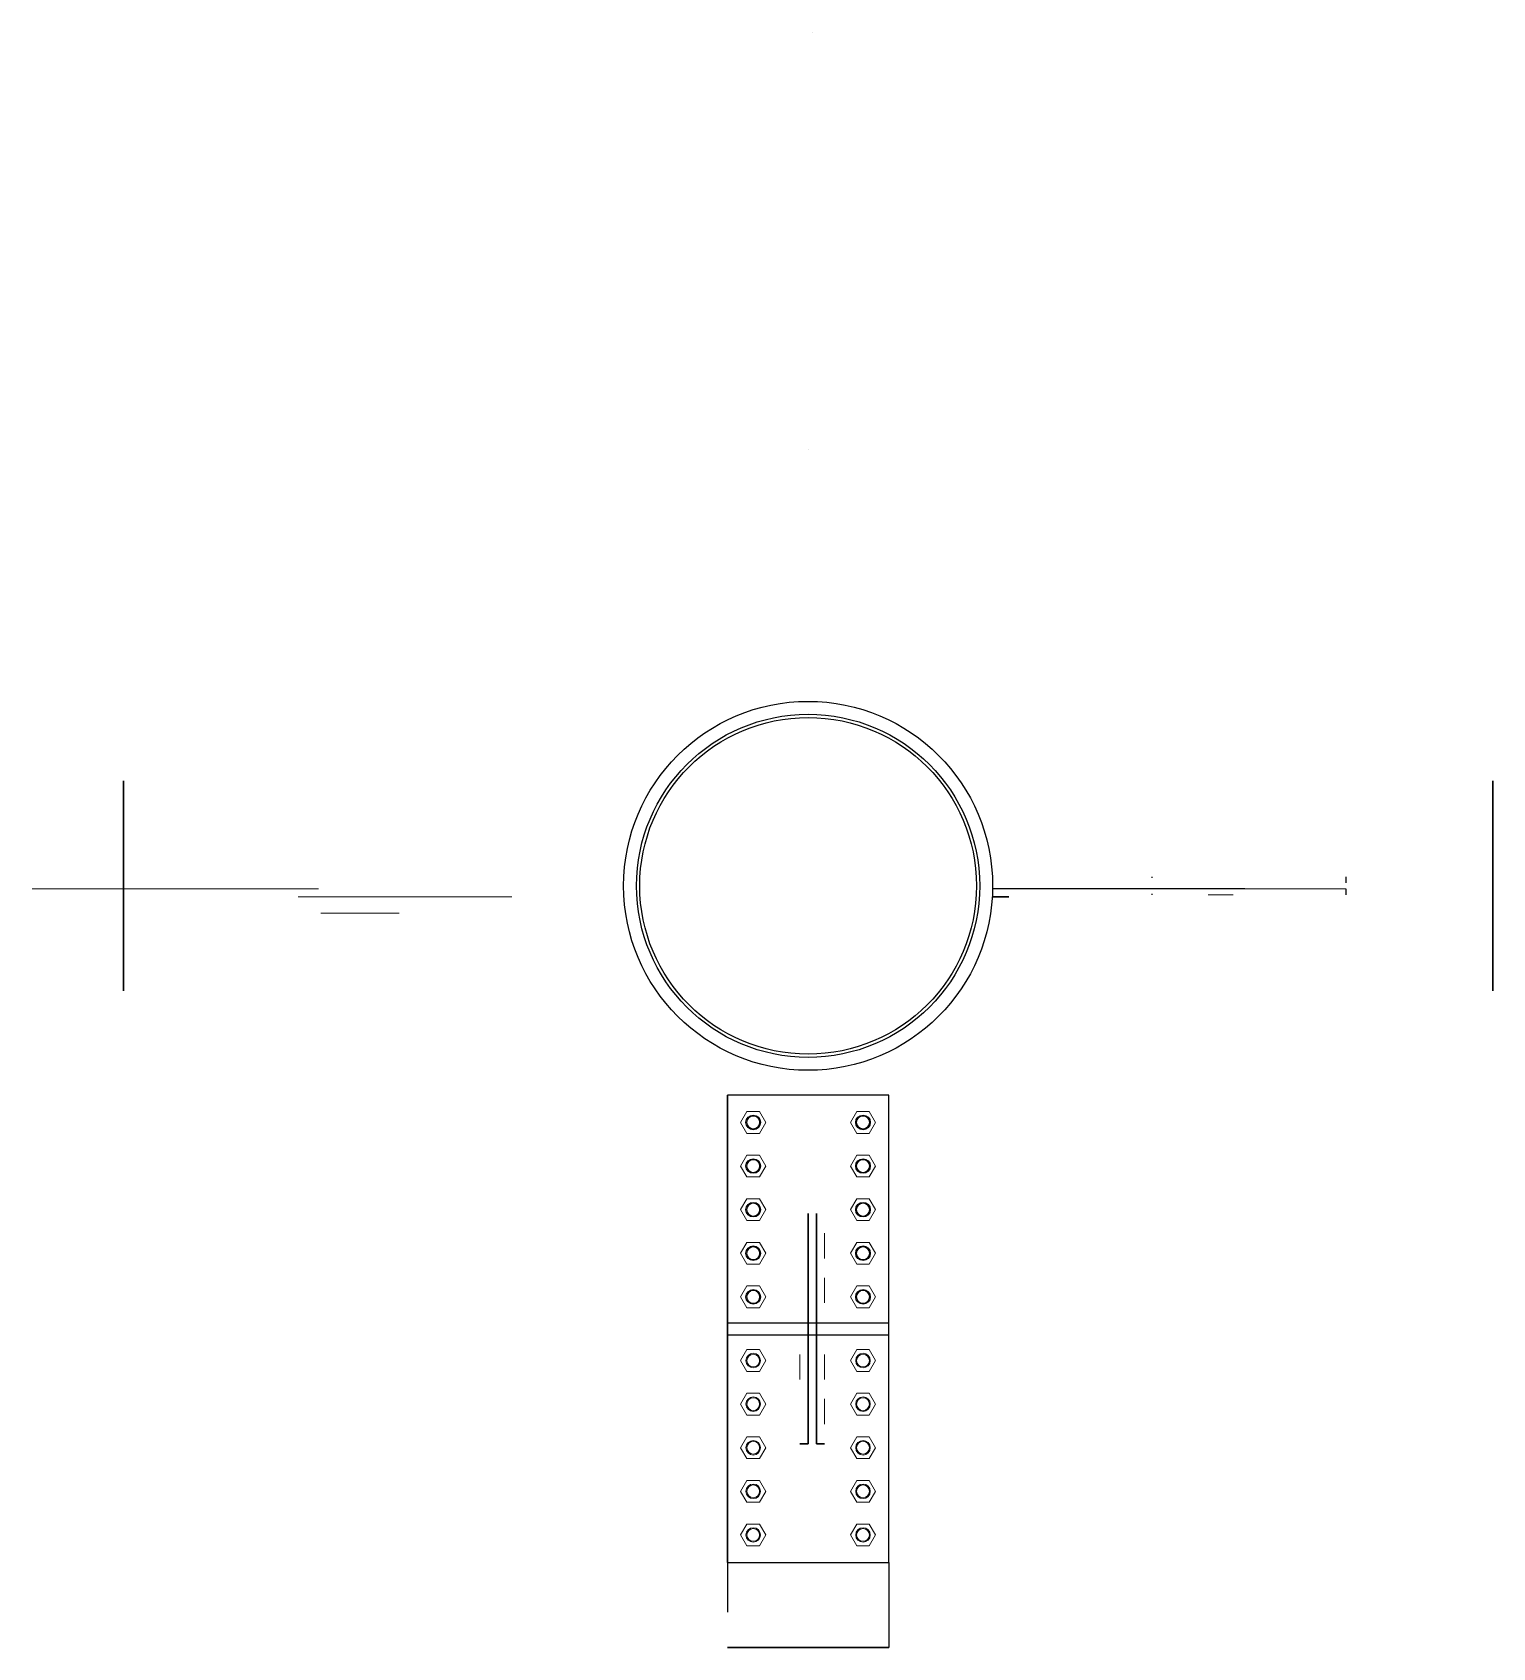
# Model space of a CAD drawing. Header units: millimetres. Extents: x 14039 to 17359, y -53480 to -48864.
# Drawn here: x 14039 to 15848, y -50865 to -48864 of the extents above; entities outside this region: 1.
import ezdxf

# ---------------------------------------------------------------- set-up
doc = ezdxf.new("R2010")
doc.units = ezdxf.units.MM
doc.linetypes.add('Tratto', pattern=[6.35, 3.175, -3.175])
for name, color, linetype, lineweight in [('bulloni', 5, 'Continuous', 18), ('S-BEAM', 7, 'Continuous', 18), ('S-FSTN', 7, 'Continuous', 18), ('SEZIONI acciaio - Steel sections', 220, 'Continuous', 25), ('tratteggio', 7, 'Tratto', 15)]:
    doc.layers.add(name, color=color, linetype=linetype, lineweight=lineweight)
for name, color, linetype, transparency in [('coprigiunti', 50, 'Continuous', 0.5), ('HE260A', 6, 'Continuous', 0.5), ('IPE 500', 90, 'Continuous', 0.5)]:
    doc.layers.add(name, color=color, linetype=linetype, transparency=transparency)

# ---------------------------------------------------------------- blocks, each defined once
blk = doc.blocks.new('*U40')
at = {"layer": 'bulloni'}
blk.add_lwpolyline([(-15.6, 0), (-7.8, -13.5), (7.8, -13.5), (15.6, 0), (7.8, 13.5), (-7.8, 13.5)], close=True, dxfattribs=at)
for radius in [9, 7.88]:
    blk.add_circle((0, 0), radius, dxfattribs=at)
blk = doc.blocks.new('*U41')
at = {"color": 0, "linetype": 'ByBlock', "lineweight": -2, "transparency": 16777216}
for p in [(0, 0), (136, 0), (0, -54), (136, -54), (0, -108), (136, -108), (0, -162), (136, -162), (0, -216), (136, -216)]:
    blk.add_blockref('*U40', p, dxfattribs=at)
blk = doc.blocks.new('*U42')
at = {"layer": 'bulloni'}
blk.add_lwpolyline([(-15.6, 0), (-7.8, -13.5), (7.8, -13.5), (15.6, 0), (7.8, 13.5), (-7.8, 13.5)], close=True, dxfattribs=at)
for radius in [9, 7.88]:
    blk.add_circle((0, 0), radius, dxfattribs=at)
blk = doc.blocks.new('*U43')
at = {"color": 0, "linetype": 'ByBlock', "lineweight": -2, "transparency": 16777216}
for p in [(0, 0), (136, 0), (0, -54), (136, -54), (0, -108), (136, -108), (0, -162), (136, -162), (0, -216), (136, -216)]:
    blk.add_blockref('*U42', p, dxfattribs=at)
blk = doc.blocks.new('*U51')
at = {"layer": 'bulloni'}
blk.add_lwpolyline([(-15.6, 0), (-7.8, -13.5), (7.8, -13.5), (15.6, 0), (7.8, 13.5), (-7.8, 13.5)], close=True, dxfattribs=at)
for radius in [9, 7.88]:
    blk.add_circle((0, 0), radius, dxfattribs=at)
blk = doc.blocks.new('*U52')
at = {"color": 0, "linetype": 'ByBlock', "lineweight": -2, "transparency": 16777216}
for p in [(0, 0), (50, 0), (0, -54), (50, -54)]:
    blk.add_blockref('*U51', p, dxfattribs=at)
blk = doc.blocks.new('*U75')
at = {"layer": 'bulloni'}
blk.add_lwpolyline([(-15.6, 0), (-7.8, -13.5), (7.8, -13.5), (15.6, 0), (7.8, 13.5), (-7.8, 13.5)], close=True, dxfattribs=at)
for radius in [9, 7.88]:
    blk.add_circle((0, 0), radius, dxfattribs=at)
blk = doc.blocks.new('*U76')
at = {"color": 0, "linetype": 'ByBlock', "lineweight": -2, "transparency": 16777216}
for p in [(0, 0), (55, 0), (0, -55), (55, -55), (0, -110), (55, -110), (0, -165), (55, -165)]:
    blk.add_blockref('*U75', p, dxfattribs=at)

msp = doc.modelspace()

# ---------------------------------------------------------------- hatches: boundary and pattern name
h = msp.add_hatch()
h.set_pattern_fill('ANSI31', color=256, angle=48)
edge = h.paths.add_edge_path()
edge.add_line((17320.6, -53479.9), (17320.6, -53265.2))
edge.add_spline(control_points=[(17338.5, -53250.9), (17338.9, -53250.7), (17339.2, -53250.4), (17339.6, -53250.1)], knot_values=[20.715818, 20.715818, 20.715818, 20.715818, 21.912276, 21.912276, 21.912276, 21.912276], degree=3, periodic=0)
edge.add_spline(control_points=[(17346.1, -53245.1), (17350.2, -53242), (17354.4, -53238.9), (17358.6, -53236)], knot_values=[29.401765, 29.401765, 29.401765, 29.401765, 43.815558, 43.815558, 43.815558, 43.815558], degree=3, periodic=0)

# ---------------------------------------------------------------- linework, layer by layer
for p, q in [((15426, -49911.5), (15426, -49910.1)), ((15666, -49910.1), (15666, -49917.6)), ((15426, -49932.6), (15426, -49931.2)), ((15666, -49925.1), (15666, -49932.6))]:
    msp.add_line(p, q)
for points in [[(14771.5, -49921.3), (14771.5, -49921.3)], [(14900, -50462.4), (15000, -50462.4), (15100, -50462.4)], [(14900, -50477.4), (15100, -50477.4)], [(14900, -50477.4), (14900, -50821)], [(15100, -50759.3), (15100, -50864.9)]]:
    msp.add_lwpolyline(points)
at = {"extrusion": (0, 1, -1.83697e-16), "elevation": -49925.1}
for points in [[(-15541, -12.5), (-15228.5, -12.5)], [(-15439.4, -484), (-15228.5, -482.4)], [(-15551, 0), (-15551, -40)]]:
    msp.add_lwpolyline(points, dxfattribs=at)
msp.add_lwpolyline([(14900, -50759.3), (15100, -50759.3), (15100, -50180.4), (14900, -50180.4)], close=True)
at = {"extrusion": (1, -1.83697e-16, -1.83697e-16), "elevation": 14900}
for points in [[(-50180.4, -500), (-50759.3, -500), (-50759.3, -516), (-50180.4, -516)], [(-50180.4, -32), (-50759.3, -32), (-50759.3, -16), (-50180.4, -16)]]:
    msp.add_lwpolyline(points, close=True, dxfattribs=at)
at = {"extrusion": (1, -1.83697e-16, 3.37446e-32)}
for elevation in [15000, 15010.2]:
    msp.add_lwpolyline([(-50612.4, -127.5), (-50327.3, -127.5), (-50327.3, -372.5), (-50612.4, -372.5)], close=True, dxfattribs=dict(at, elevation=elevation))
at = {"extrusion": (1, -1.83697e-16, -1.83697e-16), "elevation": 15000}
for points in [[(-50477.4, -32), (-50477.4, -127.5)], [(-50477.4, -372.5), (-50477.4, -468)]]:
    msp.add_lwpolyline(points, dxfattribs=at)
at = {"extrusion": (0, -1, 6.12323e-17), "elevation": 50612.4}
for points in [[(15000, -127.5), (14989.8, -127.5), (14989.8, -372.5), (15000, -372.5)], [(15020.4, -127.5), (15010.2, -127.5), (15010.2, -372.5), (15020.4, -372.5)]]:
    msp.add_lwpolyline(points, close=True, dxfattribs=at)
for points in [[(14989.8, -127.5), (14989.8, -159.5)], [(15020.4, -127.5), (15020.4, -167.5)]]:
    msp.add_lwpolyline(points, dxfattribs=at)
at = {"extrusion": (1, 0, -1.83697e-16), "elevation": 15020.4}
msp.add_lwpolyline([(-50612.4, -127.5), (-50612.4, -167.5)], dxfattribs=at)
for centre, radius in [((15000, -49921.3), 228.5), ((15000, -49921.3, -500), 228.5), ((15000, -49921.3), 212.5), ((15000, -49921.3, -1097.8), 208.5), ((14932, -50214.4, -500), 9), ((15068, -50214.4, -500), 9), ((14932, -50268.4, -500), 9), ((15068, -50268.4, -500), 9), ((14932, -50322.4, -500), 9), ((15068, -50322.4, -500), 9), ((14932, -50376.4, -500), 9), ((15068, -50376.4, -500), 9), ((14932, -50430.4, -500), 9), ((15068, -50430.4, -500), 9)]:
    msp.add_circle(centre, radius)
at = {"extrusion": (0, 1, -1.83697e-16)}
msp.add_arc((-15228.5, -12.5, -49925.1), 20, 180, 270, dxfattribs=at)
at = {"layer": 'bulloni', "extrusion": (0, 1, -1.83697e-16), "elevation": -49932.6}
for points in [[(-15495.4, -175), (-15503.2, -161.5), (-15518.8, -161.5), (-15526.6, -175), (-15518.8, -188.5), (-15503.2, -188.5)], [(-15495.4, -125), (-15503.2, -111.5), (-15518.8, -111.5), (-15526.6, -125), (-15518.8, -138.5), (-15503.2, -138.5)], [(-15495.4, -75), (-15503.2, -61.5), (-15518.8, -61.5), (-15526.6, -75), (-15518.8, -88.5), (-15503.2, -88.5)]]:
    msp.add_lwpolyline(points, close=True, dxfattribs=at)
at = {"layer": 'bulloni', "extrusion": (1, -1.83697e-16, 3.37446e-32)}
for points, elevation in [([(-50532.9, -167.5), (-50525.2, -154), (-50509.6, -154), (-50501.8, -167.5), (-50509.6, -181), (-50525.2, -181)], 14989.8), ([(-50532.9, -332.5), (-50525.2, -319), (-50509.6, -319), (-50501.8, -332.5), (-50509.6, -346), (-50525.2, -346)], 15020.4), ([(-50532.9, -277.5), (-50525.2, -264), (-50509.6, -264), (-50501.8, -277.5), (-50509.6, -291), (-50525.2, -291)], 15020.4), ([(-50532.9, -222.5), (-50525.2, -209), (-50509.6, -209), (-50501.8, -222.5), (-50509.6, -236), (-50525.2, -236)], 15020.4), ([(-50532.9, -167.5), (-50525.2, -154), (-50509.6, -154), (-50501.8, -167.5), (-50509.6, -181), (-50525.2, -181)], 15020.4), ([(-50587.9, -332.5), (-50580.2, -319), (-50564.6, -319), (-50556.8, -332.5), (-50564.6, -346), (-50580.2, -346)], 15020.4), ([(-50587.9, -277.5), (-50580.2, -264), (-50564.6, -264), (-50556.8, -277.5), (-50564.6, -291), (-50580.2, -291)], 15020.4), ([(-50587.9, -222.5), (-50580.2, -209), (-50564.6, -209), (-50556.8, -222.5), (-50564.6, -236), (-50580.2, -236)], 15020.4), ([(-50587.9, -167.5), (-50580.2, -154), (-50564.6, -154), (-50556.8, -167.5), (-50564.6, -181), (-50580.2, -181)], 15020.4)]:
    msp.add_lwpolyline(points, close=True, dxfattribs=dict(at, elevation=elevation))
at = {"layer": 'bulloni', "extrusion": (0, 1, -1.83697e-16)}
for centre, radius in [((-15511, -175, -49932.6), 9), ((-15511, -125, -49932.6), 9), ((-15511, -75, -49932.6), 9), ((-15511, -175, -49932.6), 7.88), ((-15511, -125, -49932.6), 7.88), ((-15511, -75, -49932.6), 7.88)]:
    msp.add_circle(centre, radius, dxfattribs=at)
at = {"layer": 'bulloni', "extrusion": (1, -1.83697e-16, 3.37446e-32)}
for centre, radius in [((-50517.4, -167.5, 14989.8), 9), ((-50517.4, -167.5, 14989.8), 7.88), ((-50517.4, -332.5, 15020.4), 9), ((-50517.4, -277.5, 15020.4), 9), ((-50517.4, -222.5, 15020.4), 9), ((-50517.4, -167.5, 15020.4), 9), ((-50517.4, -332.5, 15020.4), 7.88), ((-50517.4, -277.5, 15020.4), 7.88), ((-50517.4, -222.5, 15020.4), 7.88), ((-50517.4, -167.5, 15020.4), 7.88), ((-50572.4, -332.5, 15020.4), 9), ((-50572.4, -277.5, 15020.4), 9), ((-50572.4, -222.5, 15020.4), 9), ((-50572.4, -167.5, 15020.4), 9), ((-50572.4, -332.5, 15020.4), 7.88), ((-50572.4, -277.5, 15020.4), 7.88), ((-50572.4, -222.5, 15020.4), 7.88), ((-50572.4, -167.5, 15020.4), 7.88)]:
    msp.add_circle(centre, radius, dxfattribs=at)
at = {"layer": 'coprigiunti', "extrusion": (1, -3.71281e-27, 6.55733e-16), "elevation": 15005.1}
msp.add_lwpolyline([(-48864.1, -516), (-48864.1, -710.3)], dxfattribs=at)
at = {"layer": 'HE260A'}
msp.add_line((15000, -50469.8, 16), (15000, -50469.8, -250), dxfattribs=at)
at = {"layer": 'HE260A', "extrusion": (0, -1, 0), "elevation": 49935.1}
msp.add_lwpolyline([(15248.5, -16), (15228.5, -16), (15228.5, -36, 0.414108)], format="xyb", close=True, dxfattribs=at)
at = {"layer": 'IPE 500', "extrusion": (0, 1, -1.83697e-16), "elevation": -50864.9}
msp.add_lwpolyline([(-14900, -500), (-15100, -500), (-15100, -484), (-15026.1, -484, 0.414214), (-15005.1, -463), (-15005.1, -37, 0.414214), (-15026.1, -16), (-15100, -16), (-15100, 0), (-14900, 0), (-14900, -16), (-14973.9, -16, 0.414214), (-14994.9, -37), (-14994.9, -463, 0.414214), (-14973.9, -484), (-14900, -484)], format="xyb", close=True, dxfattribs=at)
at = {"layer": 'S-BEAM', "extrusion": (-1.83697e-16, -1, -1.83697e-16)}
msp.add_line((14039.1, -49925.1, -730.9), (14393.6, -49925.1, -541.8), dxfattribs=at)
at = {"layer": 'S-BEAM', "extrusion": (0, 1, -1.83697e-16)}
msp.add_line((15541, -49925.1, -210), (15541, -49925.1, -237.5), dxfattribs=at)
at = {"layer": 'S-FSTN', "extrusion": (0, 1, -1.83697e-16)}
msp.add_line((15541, -49925.1, -295.8), (15541, -49925.1, -250), dxfattribs=at)
for points, elevation in [([(-14368.5, -397.2), (-14580.5, -287), (-14632.9, -388.3), (-14420.8, -498.5)], -49935.1), ([(-15426, -40), (-15426, -210), (-15666, -210), (-15666, -40)], -49925.1)]:
    msp.add_lwpolyline(points, close=True, dxfattribs=dict(at, elevation=elevation))
at = {"layer": 'SEZIONI acciaio - Steel sections', "extrusion": (-1, 0, -1.83697e-16), "elevation": -14152.1}
msp.add_lwpolyline([(49791.3, 0), (50051.3, 0), (50051.3, -12.5), (49949.1, -12.5, 0.414214), (49925.1, -36.5), (49925.1, -213.5, 0.414214), (49949.1, -237.5), (50051.3, -237.5), (50051.3, -250), (49791.3, -250), (49791.3, -237.5), (49893.6, -237.5, 0.414214), (49917.6, -213.5), (49917.6, -36.5, 0.414214), (49893.6, -12.5), (49791.3, -12.5)], format="xyb", close=True, dxfattribs=at)
at = {"layer": 'SEZIONI acciaio - Steel sections', "extrusion": (1, 0, -1.83697e-16), "elevation": 15847.9}
msp.add_lwpolyline([(-49791.3, 0), (-50051.3, 0), (-50051.3, -12.5), (-49949.1, -12.5, -0.414214), (-49925.1, -36.5), (-49925.1, -213.5, -0.414214), (-49949.1, -237.5), (-50051.3, -237.5), (-50051.3, -250), (-49791.3, -250), (-49791.3, -237.5), (-49893.6, -237.5, -0.414214), (-49917.6, -213.5), (-49917.6, -36.5, -0.414214), (-49893.6, -12.5), (-49791.3, -12.5)], format="xyb", close=True, dxfattribs=at)
at = {"layer": 'tratteggio', "color": 30, "ltscale": 0.4, "extrusion": (1, -3.71281e-27, 6.55733e-16), "elevation": 15000}
msp.add_lwpolyline([(-49380.3, -127.5), (-49380.3, -372.5)], dxfattribs=at)
at = {"layer": 'tratteggio', "extrusion": (1, -1.83697e-16, -1.83697e-16), "elevation": 15000}
msp.add_lwpolyline([(-50477.4, -127.5), (-50477.4, -372.5)], dxfattribs=at)

# ---------------------------------------------------------------- block references
at = {"extrusion": (0, 1, -1.83697e-16), "rotation": 152.6761090725159}
msp.add_blockref('*U52', (-14435.2, -456.7, -49955.1), dxfattribs=at)
at = {"xscale": -1, "rotation": 180}
msp.add_blockref('*U41', (14932, -50430.4, 16), dxfattribs=at)
at = {"extrusion": (1, -1.83697e-16, 3.37446e-32), "rotation": 180}
msp.add_blockref('*U76', (-50367.3, -332.5, 15020.4), dxfattribs=at)
msp.add_blockref('*U43', (14932, -50509.3, 16))

doc.saveas('drawing.dxf')
